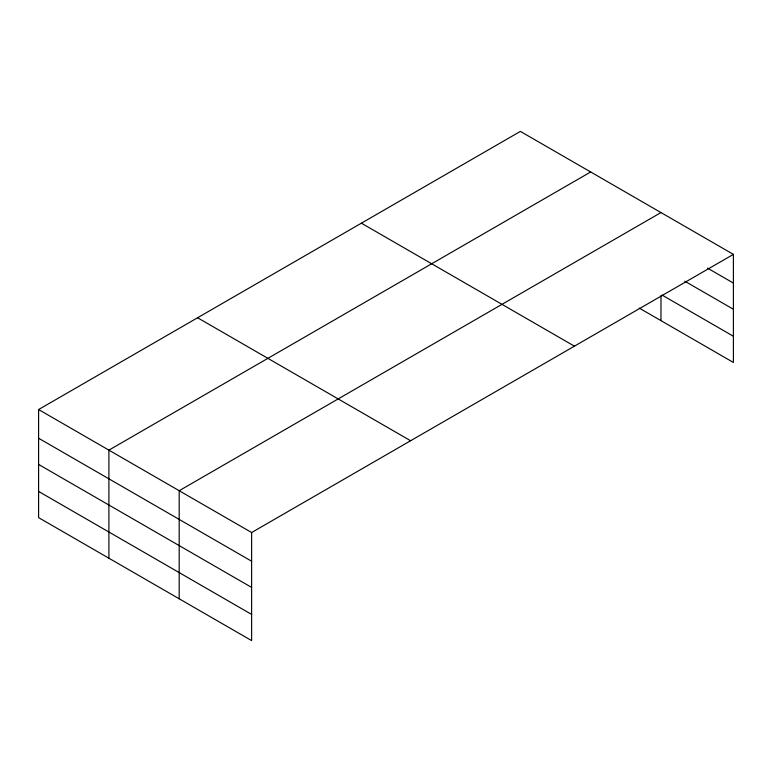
<?xml version="1.0" encoding="UTF-8"?>
<svg xmlns="http://www.w3.org/2000/svg" width="772" height="772" viewBox="0 0 772 772"><rect width="100%" height="100%" fill="white"/><g stroke="black" fill="none" stroke-linecap="round" stroke-linejoin="round"><path stroke-width="1.16" d="M733.4 254.374L520.376 131.394L38.6 409.546L38.6 517.626L251.624 640.606L251.624 532.535L733.4 254.374L733.4 362.454L639.264 308.105M590.677 171.973L108.9 450.134L108.9 558.204M660.977 212.561L179.191 490.712L179.191 598.792M707.538 268.135L733.4 283.073M684.774 281.191L733.4 309.263M662.009 295.039L733.4 336.254M361.392 223.185L574.416 346.165M197.584 317.755L410.607 440.744M38.6 409.546L251.624 532.535M38.6 438.235L251.624 561.225M38.6 464.435L251.624 587.415M38.6 491.426L251.624 614.416M660.977 295.637L660.977 320.641"/></g></svg>
